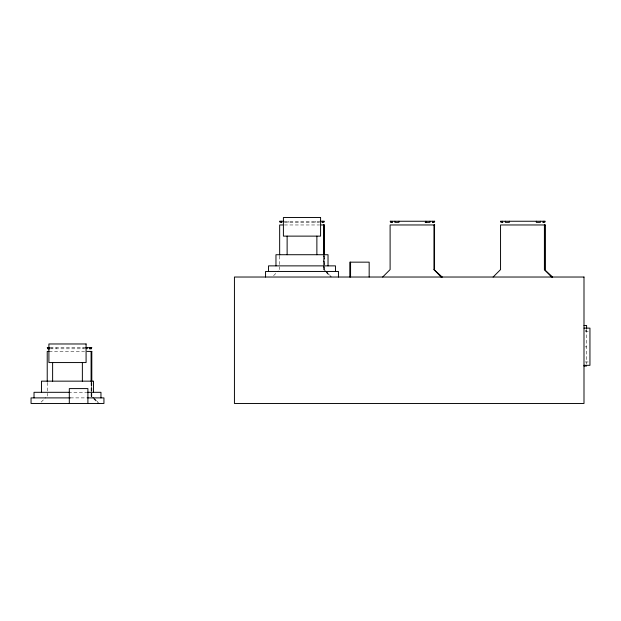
<?xml version="1.0" encoding="UTF-8"?>
<svg xmlns="http://www.w3.org/2000/svg" width="621" height="621" viewBox="0 0 621 621"><rect width="100%" height="100%" fill="white"/><g stroke="black" fill="none" stroke-linecap="round" stroke-linejoin="round"><path stroke-width="0.47" stroke-dasharray="3.1 2.33" d="M41.141 402.113L45.876 397.386M273.574 275.677L278.301 270.942M284.418 221.247L319.52 221.247M284.418 222.365L319.52 222.365M284.41 224.965L319.528 224.965M585.114 330.504L586.604 330.504M585.114 331.467L588.98 331.467M585.114 346.867L586.604 346.867M50.053 347.69L86.14 347.69M50.053 348.8L86.14 348.8M49.098 351.408L84.565 351.408M585.114 361.965L588.98 361.965M68.457 392.309L86.831 392.309M91.093 382.451L91.101 396.035L93.693 398.061M70.32 397.89L86.831 397.89M325.637 270.942L330.364 275.677M326.118 271.625L323.518 269.592L323.518 256.015L323.525 269.592L325.489 271.625M326.793 272.301L331.529 277.028M93.204 397.386L97.939 402.113M94.369 398.736L99.104 403.471M326.126 272.301L330.714 277.028M91.101 396.035L93.049 398.061M93.709 398.736L98.273 403.471M586.604 329.34L586.604 364.085M324.278 256.015L324.278 269.592M315.437 221.247L315.437 222.365M288.501 221.247L288.501 222.365M279.66 256.015L279.66 269.592M91.854 382.451L91.854 396.035M83.012 347.69L83.012 348.8M56.076 347.69L56.076 348.8M51.993 347.69L51.993 348.8M47.227 382.451L47.227 396.035M91.667 382.451L91.667 396.035L91.667 382.451M324.092 256.015L324.092 269.592L324.092 256.015"/><path stroke-width="0.93" d="M382.668 277.028L390.104 269.592L390.104 224.965L434.731 224.965M493.113 277.028L500.549 269.592L500.549 224.965L545.176 224.965M279.66 221.247L283.851 221.247M320.087 221.247L324.278 221.247M390.104 221.247L434.731 221.247M500.549 221.247L545.176 221.247M281.942 222.365L280.04 222.365L280.04 221.247M321.996 222.365L323.906 222.365L323.906 221.247M392.394 222.365L390.485 222.365L390.485 221.247M425.222 222.365L429.965 222.365L429.965 221.247M432.441 222.365L434.351 222.365L434.351 221.247M502.839 222.365L500.93 222.365L500.93 221.247M542.886 222.365L544.796 222.365L544.796 221.247M282.64 224.965L279.66 224.965L279.66 255.045M321.282 224.965L324.278 224.965M433.963 224.965L433.963 269.592L442.168 277.028M544.407 224.965L544.407 269.592L552.612 277.028M441.158 277.028L441.973 277.028M552.426 277.028L551.603 277.028L544.407 269.592M583.996 325.482L586.604 325.482L586.604 328.377M583.996 328.121L589.95 328.121L589.95 365.311L583.996 365.311M47.227 347.69L49.517 347.69M85.752 347.69L91.854 347.69M49.517 348.8L47.607 348.8L47.607 347.69M89.564 348.8L91.473 348.8L91.473 347.69M49.098 351.408L47.227 351.408L47.227 381.48M87.08 351.408L91.854 351.408M583.996 366.017L586.604 366.017M69.42 392.309L34.023 392.309L34.023 397.89M87.553 392.309L100.959 392.309L100.959 397.89M70.32 397.89L31.05 397.89L31.05 403.471L103.94 403.471L103.94 397.89L87.6 397.89M98.281 403.471L99.29 403.471M433.963 269.592L441.143 277.028M543.305 221.247L543.305 222.365M540.417 221.247L540.417 222.365L536.327 222.365L536.327 221.247M509.399 221.247L509.399 222.365L505.315 222.365L505.315 221.247M502.428 221.247L502.428 222.365M432.853 221.247L432.853 222.365M425.882 221.247L425.882 222.365M398.954 221.247L398.954 222.365L394.863 222.365L394.863 221.247M391.975 221.247L391.975 222.365M369.169 277.028L369.169 262.155L349.809 262.155L349.809 277.028M350.57 262.155L350.57 277.028M338.445 277.028L338.445 271.455L265.555 271.455L265.555 277.028M335.464 271.455L335.464 265.873L268.528 265.873L268.528 271.455M328.028 265.873L328.028 254.719L275.965 254.719L275.965 265.873M323.518 224.965L323.518 255.045M322.408 221.247L322.408 222.365M316.873 236.127L316.873 254.719M287.127 236.127L287.127 254.719M281.53 221.247L281.53 222.365M93.523 392.309L93.523 381.154L41.46 381.154L41.46 392.309M91.093 351.408L91.093 381.48M89.983 347.69L89.983 348.8M87.903 403.471L87.903 388.591L69.304 388.591L69.304 403.471M87.095 347.69L87.095 348.8M82.368 362.563L82.368 381.154M52.622 362.563L52.622 381.154M49.106 347.69L49.106 348.8M91.667 351.408L91.667 381.48L91.667 351.408M324.092 224.965L324.092 255.045L324.092 224.965M434.537 224.965L434.537 269.592L434.537 224.965M544.99 224.965L544.99 269.592L544.982 224.965M320.591 217.529L283.401 217.529L283.401 236.127L320.591 236.127L320.591 217.529M583.996 277.028L234.435 277.028L234.435 403.471L583.996 403.471L583.996 277.028M86.086 343.972L48.904 343.972L48.904 362.563L86.086 362.563L86.086 343.972"/></g></svg>
